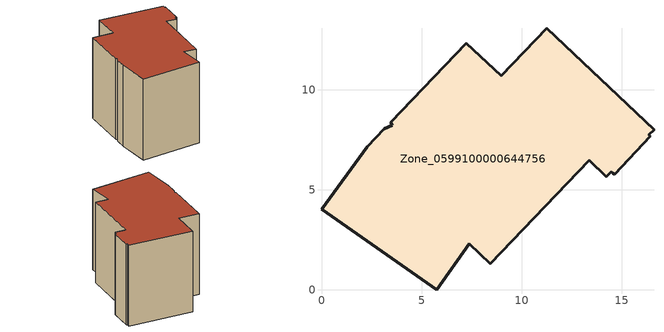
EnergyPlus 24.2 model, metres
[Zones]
Zone_0599100000644756
 floor ground (C_G): 14.63,5.78 14.54,5.83 14.47,5.9 14.23,5.66 13.36,6.49 8.43,1.31 7.38,2.3 5.74,0 0,4.04 2.29,7.15 3.14,8.04 3.54,8.23 3.46,8.38 7.22,12.32 8.98,10.7 11.25,13.07 16.6,7.99 16.35,7.74 16.42,7.67 z0
 wall outside (C_F): 7.22,12.32 3.46,8.38 3.54,8.23 3.14,8.04 2.29,7.15 0,4.04 5.74,0 7.38,2.3 8.43,1.31 13.36,6.49 14.23,5.66 14.47,5.9 14.54,5.83 14.63,5.78 16.42,7.67 16.35,7.74 16.6,7.99 11.25,13.07 8.98,10.7 7.22,12.32 z0:9.37
 roof outside (C_R): 14.63,5.78 16.42,7.67 16.35,7.74 16.6,7.99 11.25,13.07 8.98,10.7 7.22,12.32 3.46,8.38 3.54,8.23 3.14,8.04 2.29,7.15 0,4.04 5.74,0 7.38,2.3 8.43,1.31 13.36,6.49 14.23,5.66 14.47,5.9 14.54,5.83 z9.37
[BUILDING]
Pand.0599100000644756: North Axis=0; Terrain=City; Loads Convergence Tolerance Value=0.04; Temperature Convergence Tolerance Value=0.4; Solar Distribution=FullExterior; Maximum Number of Warmup Days=25; Minimum Number of Warmup Days=1
[Site:Location]
Rotterdam.The.Hague.AP_ZH_NLD Design_Conditions: Latitude=51.96; Longitude=4.45; Time Zone=1; Elevation=-4.5
[SITE:GROUNDTEMPERATURE:BUILDINGSURFACE]
18, 18, 18, 18, 18, 18, 18, 18, 18, 18, 18, 18
[MATERIAL] Thermal Absorptance=0.9; Solar Absorptance=0.7; Visible Absorptance=0.7
Name | Roughness | Thickness | Conductivity | Density | Specific Heat
G.D.1965 | MediumSmooth | 0.15 | 1 | 540 | 1210
F.D.1965 | Rough | 0.3 | 0.857143 | 1920 | 840
R.D.1965 | MediumRough | 0.2 | 0.08 | 1500 | 1000
[CONSTRUCTION]
C_G: G.D.1965
C_F: F.D.1965
C_R: R.D.1965
[ZONE]
Zone_0599100000644756: Type=1; Multiplier=1; Ceiling Height=Autocalculate; Volume=Autocalculate; Floor Area=autocalculate; Part of Total Floor Area=Yes
[ZONEINFILTRATION:DESIGNFLOWRATE]
Infil_Zone_0599100000644756: Zone or ZoneList or Space or SpaceList=Zone_0599100000644756; Schedule=AlwaysOn; Design Flow Rate Calculation Method=Flow/Area; Flow Rate per Floor Area=0.0042; Constant Term Coefficient=1; Temperature Term Coefficient=0; Velocity Term Coefficient=0; Velocity Squared Term Coefficient=0
[HVACTEMPLATE:ZONE:IDEALLOADSAIRSYSTEM]
Zone_0599100000644756: Maximum Heating Supply Air Temperature=50; Minimum Cooling Supply Air Temperature=13; Maximum Heating Supply Air Humidity Ratio=0.0156; Minimum Cooling Supply Air Humidity Ratio=0.0077; Heating Limit=NoLimit; Cooling Limit=NoLimit; Dehumidification Control Type=ConstantSensibleHeatRatio; Cooling Sensible Heat Ratio=0.7; Dehumidification Setpoint=60; Humidification Control Type=None; Humidification Setpoint=30; Outdoor Air Method=None; Outdoor Air Flow Rate per Person=0.00944; Outdoor Air Flow Rate per Zone Floor Area=0; Outdoor Air Flow Rate per Zone=0; Demand Controlled Ventilation Type=None; Outdoor Air Economizer Type=NoEconomizer; Heat Recovery Type=None; Sensible Heat Recovery Effectiveness=0.7; Latent Heat Recovery Effectiveness=0.65
[ZONECONTROL:THERMOSTAT]
ThermostatControl_Zone_0599100000644756: Zone or ZoneList=Zone_0599100000644756; Control Type Schedule=DualSetpointControlType; Control 1=Thermostat_Zone_0599100000644756; Temperature Difference Between Cutout And Setpoint=0
[THERMOSTATSETPOINT:DUALSETPOINT]
Thermostat_Zone_0599100000644756: Heating Setpoint Temperature Schedule=HeatingSetpoint_Zone_0599100000644756; Cooling Setpoint Temperature Schedule=CoolingSetpoint_Zone_0599100000644756
[SCHEDULE:COMPACT]
HeatingSetpoint_Zone_0599100000644756: Through: 12/31, For: AllDays, Until: 24:00, 21
CoolingSetpoint_Zone_0599100000644756: Through: 12/31, For: AllDays, Until: 24:00, 24
DualSetpointControlType: Through: 12/31, For: AllDays, Until: 24:00, 4
AlwaysOn: Through: 12/31, For: AllDays, Until: 24:00, 1
